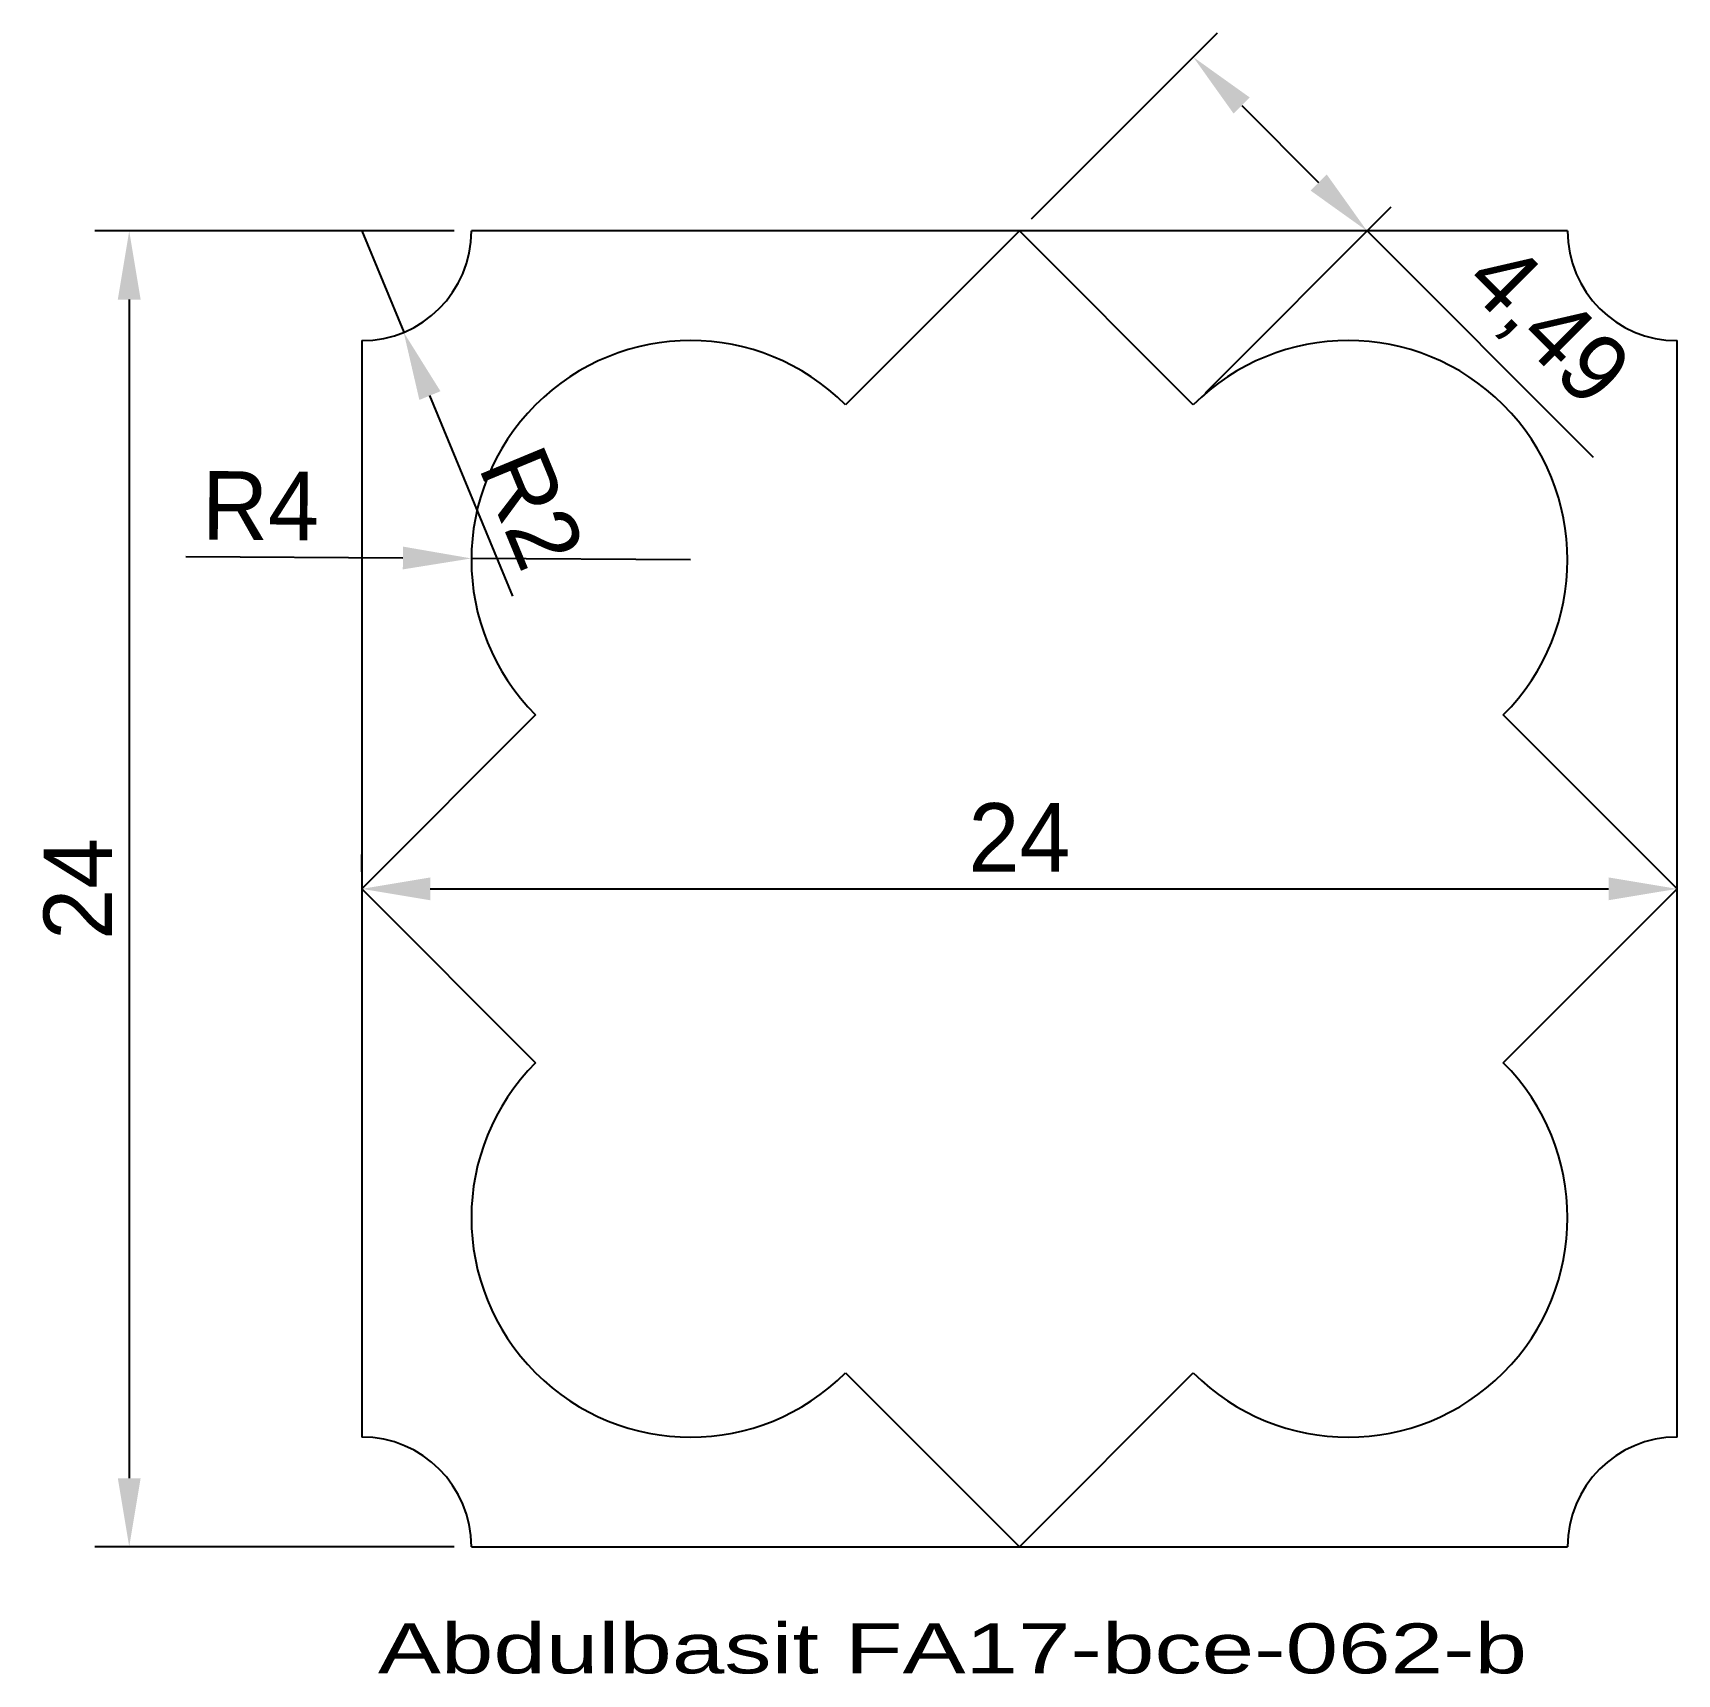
# Model space of a CAD drawing. Header units: millimetres. Extents: x -6 to 24, y -2.3 to 27.6.
import ezdxf
from ezdxf.enums import TextEntityAlignment as Align

# ---------------------------------------------------------------- set-up
doc = ezdxf.new("R2010")
doc.units = ezdxf.units.MM
doc.dimstyles.new('ISO-25', dxfattribs={"dimscale": 0.5, "dimtxt": 2.5, "dimasz": 2.5, "dimexe": 1.25, "dimexo": 0.625, "dimtad": 1, "dimtxsty": 'Standard', "dimcen": 2.5, "dimadec": 0, "dimazin": 0, "dimtfac": 1, "dimtmove": 0, "dimatfit": 3, "dimfxl": 1, "dimarcsym": 0})

# ---------------------------------------------------------------- blocks, each defined once
blk = doc.blocks.new('*D2')
at = {"color": 0, "lineweight": -2}
for p, q in [((0, 24), (0.765, 22.152)), ((2.759, 17.34), (1.244, 20.997))]:
    blk.add_line(p, q, dxfattribs=at)
at = {"color": 0}
blk.add_solid([(1.436, 21.077), (1.051, 20.918), (0.765, 22.152)], dxfattribs=at)
at = {"layer": 'Defpoints', "color": 0}
for p in [(0, 24), (0.765, 22.152)]:
    blk.add_point(p, dxfattribs=at)
at = {"color": 0, "insert": (3.106, 18.95), "char_height": 1.25, "attachment_point": 5, "rotation": 292.5}
blk.add_mtext('R2', dxfattribs=at)
blk = doc.blocks.new('*D3')
at = {"color": 0, "lineweight": -2}
for p, q in [((-3.208, 18.062), (0.75, 18.035)), ((6, 18), (2, 18.027))]:
    blk.add_line(p, q, dxfattribs=at)
at = {"color": 0}
blk.add_solid([(0.752, 18.243), (0.749, 17.827), (2, 18.027)], dxfattribs=at)
at = {"layer": 'Defpoints', "color": 0}
for p in [(2, 18.027), (6, 18)]:
    blk.add_point(p, dxfattribs=at)
at = {"color": 0, "insert": (-1.848, 18.99), "char_height": 1.25, "attachment_point": 5, "rotation": 359.6165}
blk.add_mtext('R4', dxfattribs=at)
blk = doc.blocks.new('*D5')
at = {"color": 0, "lineweight": -2}
for p, q in [((12.221, 24.221), (15.614, 27.614)), ((16.055, 26.288), (17.459, 24.884)), ((15.393, 21.049), (18.785, 24.442)), ((18.343, 24), (22.468, 19.875))]:
    blk.add_line(p, q, dxfattribs=at)
at = {"color": 0}
for points in [[(16.203, 26.435), (15.908, 26.14), (15.172, 27.172)], [(17.607, 25.031), (17.312, 24.737), (18.343, 24)]]:
    blk.add_solid(points, dxfattribs=at)
at = {"layer": 'Defpoints', "color": 0}
for p in [(12, 24), (18.343, 24), (15.172, 20.828)]:
    blk.add_point(p, dxfattribs=at)
at = {"color": 0, "insert": (21.584, 22.232), "char_height": 1.25, "attachment_point": 5, "rotation": 315}
blk.add_mtext('4,49', dxfattribs=at)
blk = doc.blocks.new('*D6')
at = {"color": 0, "lineweight": -2}
for p, q in [((1.688, 24), (-4.868, 24)), ((-4.243, 22.75), (-4.243, 1.25)), ((1.688, 0), (-4.868, 0))]:
    blk.add_line(p, q, dxfattribs=at)
at = {"color": 0}
for points in [[(-4.451, 22.75), (-4.035, 22.75), (-4.243, 24)], [(-4.451, 1.25), (-4.035, 1.25), (-4.243, 0)]]:
    blk.add_solid(points, dxfattribs=at)
at = {"layer": 'Defpoints', "color": 0}
for p in [(2, 24), (-4.243, 0), (2, 0)]:
    blk.add_point(p, dxfattribs=at)
at = {"color": 0, "insert": (-5.181, 12), "char_height": 1.25, "attachment_point": 5, "rotation": 90}
blk.add_mtext('24', dxfattribs=at)
blk = doc.blocks.new('*D7')
at = {"color": 0, "lineweight": -2}
for p, q in [((0, 12.312), (0, 12.625)), ((24, 12.312), (24, 12.625)), ((1.25, 12), (22.75, 12))]:
    blk.add_line(p, q, dxfattribs=at)
at = {"color": 0}
for points in [[(1.25, 12.208), (1.25, 11.792), (0, 12)], [(22.75, 12.208), (22.75, 11.792), (24, 12)]]:
    blk.add_solid(points, dxfattribs=at)
at = {"layer": 'Defpoints', "color": 0}
for p in [(0, 12), (24, 12), (24, 12)]:
    blk.add_point(p, dxfattribs=at)
at = {"color": 0, "insert": (12, 12.938), "char_height": 1.25, "attachment_point": 5}
blk.add_mtext('24', dxfattribs=at)

msp = doc.modelspace()

# ---------------------------------------------------------------- linework, layer by layer
for p, q in [((2, 24), (2, 24)), ((12, 24), (8.828, 20.828)), ((15.172, 20.828), (12, 24)), ((22, 24), (22, 24)), ((0, 22), (0, 22)), ((24, 22), (24, 22)), ((3.172, 15.172), (0, 12)), ((24, 12), (20.828, 15.172)), ((0, 12), (3.172, 8.828)), ((20.828, 8.828), (24, 12)), ((8.828, 3.172), (12, 0)), ((12, 0), (15.172, 3.172)), ((0, 2), (0, 2)), ((24, 2), (24, 2)), ((2, 0), (2, 0)), ((22, 0), (22, 0))]:
    msp.add_line(p, q)
for points in [[(22, 24), (2, 24)], [(0, 22), (0, 2)], [(24, 2), (24, 22)], [(2, 0), (22, 0)]]:
    msp.add_lwpolyline(points)
for centre, radius, start, end in [((0, 24), 2, 270, 0), ((24, 24), 2, 180, 270), ((6, 18), 4, 45, 225), ((18, 18), 4, 315, 135), ((6, 6), 4, 135, 315), ((18, 6), 4, 225, 45), ((0, 0), 2, 0, 90), ((24, 0), 2, 90, 180)]:
    msp.add_arc(centre, radius, start, end)

# ---------------------------------------------------------------- texts
msp.add_text('Abdulbasit FA17-bce-062-b', height=0.91156).set_placement((0.295, -2.311), (21.261, -2.311), align=Align.ALIGNED)

# ---------------------------------------------------------------- dimensions: what is measured, and where the dimension line sits
dim = msp.add_aligned_dim(p1=(12, 24), p2=(15.172, 20.828), distance=4.485, dimstyle='ISO-25')
dim.commit()
dim.dimension.update_dxf_attribs({"geometry": '*D5', "text_midpoint": (21.584, 22.232)})
dim = msp.add_linear_dim(base=(-4.243, 0), p1=(2, 24), p2=(2, 0), angle=90, dimstyle='ISO-25')
dim.commit()
dim.dimension.update_dxf_attribs({"geometry": '*D6', "text_midpoint": (-5.181, 12)})
dim = msp.add_radius_dim(center=(0, 24), mpoint=(0.765, 22.152), dimstyle='ISO-25', override={"dimtmove": 1})
dim.commit()
dim.dimension.update_dxf_attribs({"geometry": '*D2', "text_midpoint": (3.106, 18.95)})
dim = msp.add_radius_dim(center=(6, 18), mpoint=(2, 18.027), dimstyle='ISO-25')
dim.commit()
dim.dimension.update_dxf_attribs({"geometry": '*D3', "text_midpoint": (-1.848, 18.99)})
dim = msp.add_linear_dim(base=(24, 12), p1=(0, 12), p2=(24, 12), dimstyle='ISO-25')
dim.commit()
dim.dimension.update_dxf_attribs({"geometry": '*D7', "text_midpoint": (12, 12.938)})

doc.saveas('drawing.dxf')
